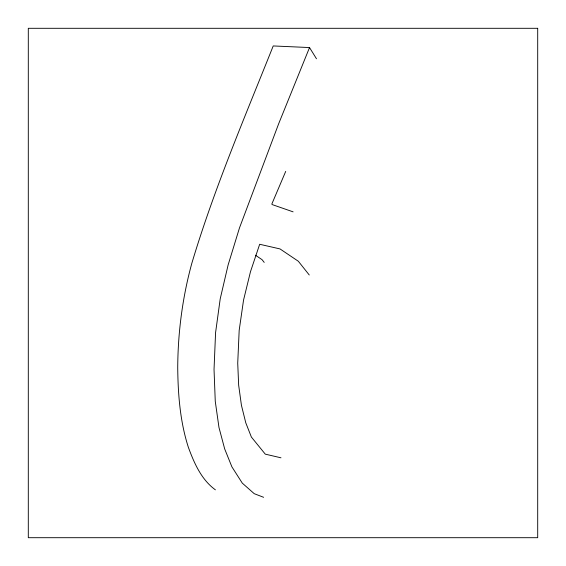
<?xml version="1.0" encoding="UTF-8"?>
<svg xmlns="http://www.w3.org/2000/svg" width="566" height="566" viewBox="0 0 566 566"><rect width="100%" height="100%" fill="white"/><g stroke="black" fill="none" stroke-linecap="round" stroke-linejoin="round"><path stroke-width="0.85" d="M215.398 489.838C201.347 479.643 194.188 463.13 188.365 447.317C180.101 421.656 178.014 394.651 177.724 367.843C177.894 332.553 182.471 297.419 191.803 263.367C213.99 189.178 244.533 117.792 273.222 45.945L309.531 47.558L278.642 123.812L239.468 227.949L228.112 264.98L220.209 298.862L215.575 332.674L214.033 369.457L215.264 401.336L218.971 427.457L224.681 448.93L231.911 466.865L242.283 483.116L254.219 493.672L263.622 497.302M285.703 171.399L271.885 203.909L272.027 204.524L293.103 211.847M280.984 457.809L265.27 454.144L251.389 437.065L245.771 422.795L241.427 405.277L238.654 385.177L237.727 363.167L239.177 330.346L243.536 300.136L250.476 271.722L259.674 244.271L280.021 248.927L298.339 261.259L309.255 274.991M255.436 255.209L262.03 259.645L264.209 262.398M309.531 47.558L316.486 58.779M537.7 28.3L28.3 28.3L28.3 537.7L537.7 537.7L537.7 28.3"/></g></svg>
